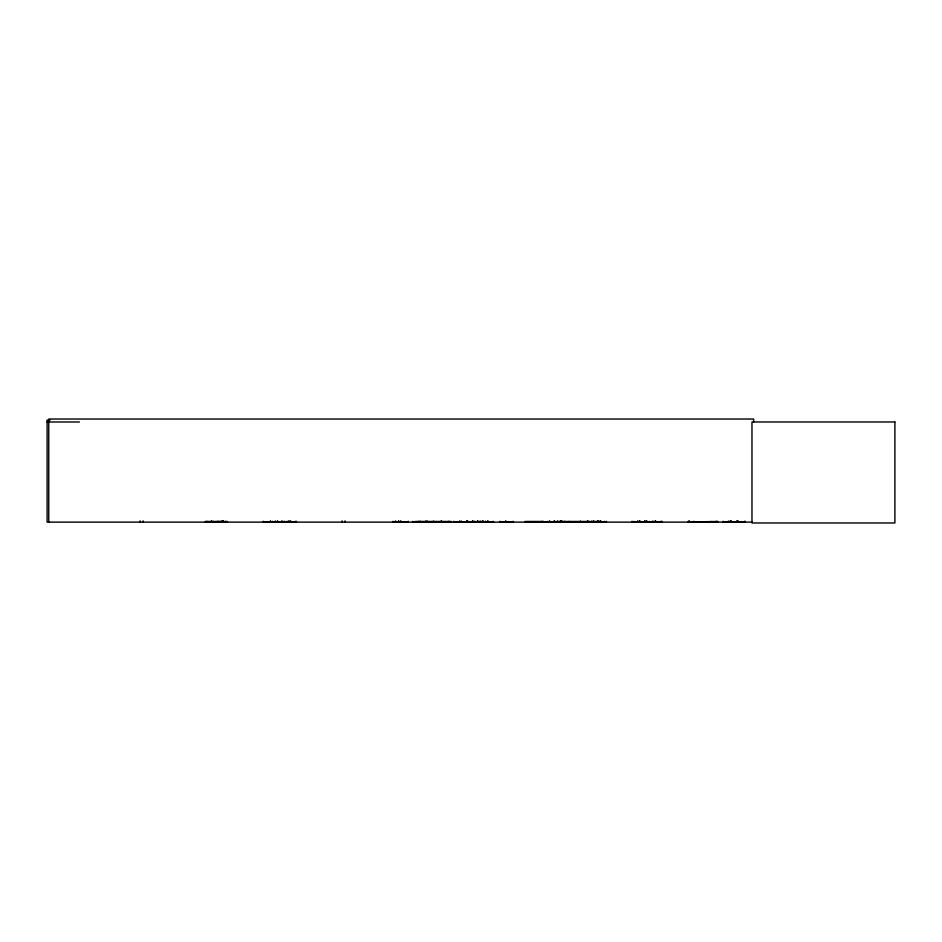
<?xml version="1.0" encoding="UTF-8"?>
<svg xmlns="http://www.w3.org/2000/svg" width="942" height="942" viewBox="0 0 942 942"><rect width="100%" height="100%" fill="white"/><g stroke="black" fill="none" stroke-linecap="round" stroke-linejoin="round"><path stroke-width="1.41" d="M448.887 522.092L448.898 521.291M723.232 522.127L723.244 521.291L723.338 522.127L745.24 521.915M412.443 522.127L451.336 522.068M453.455 522.127L480.738 522.092L480.738 521.362M453.785 521.998L453.856 521.291M467.15 521.998L467.208 521.291M459.355 521.998L459.425 521.291M593.319 521.998L593.33 521.079M262.889 522.127L296.6 522.092M275.005 522.021L274.876 521.291M639.689 521.291L639.689 522.127L639.783 521.079M649.568 522.021L649.65 521.362L649.733 522.127M472.189 521.998L472.213 521.362M474.415 521.998L474.344 521.291M646.283 522.021L646.224 521.079M479.996 521.362L479.996 522.127L479.89 521.291M717.627 521.762L687.825 522.045L717.568 521.456C719.099 522.174 716.026 522.386 717.568 521.456M711.257 521.762L713.035 522.068L712.14 522.115M425.902 522.021L425.819 521.291M606.318 522.021L579.306 522.068M275.347 522.021L275.405 521.362M217.802 522.021L217.885 521.362M225.456 522.021L225.55 521.362M467.491 522.021L467.573 521.362L467.668 522.127M694.501 521.762L695.055 522.068L694.56 521.456L694.219 522.092M710.916 522.115L711.328 521.456L711.811 522.068M459.602 522.021L459.696 521.362M418.613 522.021L418.707 521.362L418.801 522.127M425.631 522.021L425.725 521.362M50.044 420.085L47.1 420.085L47.1 522.127L752.163 522.127M47.1 421.981L79.411 421.981M205.45 521.468L224.29 521.468M415.41 521.468L451.312 521.468M525.012 521.468L543.875 521.468M559.96 521.468L578.812 521.468M579.318 521.468L598.17 521.468M205.415 521.715L224.326 521.738M415.375 521.715L451.348 521.738M524.977 521.738L543.911 521.738M559.925 521.715L578.847 521.738M579.283 521.715L598.205 521.738M205.427 522.068L227.587 522.021M493.726 522.092L481.021 522.021M513.567 522.092L500.084 522.021M524.988 522.068L578.824 522.068M649.65 521.915L632.164 522.021M687.825 522.045L718.051 522.068M427.503 522.021L427.409 521.362M420.485 522.021L420.391 521.362L420.25 522.092M461.392 521.998L461.274 521.291M660.436 522.021L660.342 521.362L660.248 522.127M653.159 522.021L653.065 521.362M488.509 522.021L488.415 521.362L488.333 522.127M485.601 522.021L485.519 521.362M688.319 521.727L688.802 522.068L688.319 521.456M662.261 522.021L652.465 522.021M661.814 522.021L661.731 521.362M652.912 522.021L652.971 521.291M284.755 522.021L284.684 521.362L284.531 522.092M647.048 521.998L646.977 521.291M633.907 522.021L633.86 521.362L633.813 522.127M433.638 522.021L433.744 521.291M433.344 521.998L433.285 521.291M561.844 521.998L561.856 521.291M547.832 521.998L547.773 521.291M554.626 521.998L554.579 521.291M562.091 521.998L562.056 521.362M729.261 521.998L729.202 521.291L729.143 522.127M753.635 421.981L753.635 419.025L48.76 419.025L48.76 522.127M745.24 521.291L745.24 522.127M744.51 521.291L744.51 522.127M737.927 521.079L737.927 522.127M737.409 521.079L737.409 522.127M737.209 521.079L737.209 522.127M736.679 521.079L736.679 522.127M731.169 521.079L731.169 522.127M731.086 521.079L731.086 522.127M730.639 521.079L730.639 522.127M730.568 521.079L730.568 522.127M730.097 521.291L730.097 522.127M728.331 521.079L728.331 522.127M689.462 521.079L689.462 522.127M688.637 521.291L688.59 522.127L688.543 521.362M661.649 521.291L661.649 522.127M655.82 521.079L655.82 522.127M655.491 521.079L655.491 522.127M655.255 521.079L655.255 522.127M655.008 521.079L655.008 522.127M652.3 521.291L652.3 522.127M646.954 521.291L646.954 522.127M646.542 521.079L646.542 522.127M645.129 521.291L645.129 522.127M644.929 521.079L644.929 522.127M644.669 521.079L644.669 522.127M640.383 521.291L640.383 522.127M639.335 521.079L639.335 522.127M637.969 521.079L637.969 522.127M637.522 521.079L637.522 522.127M632.058 521.291L632.058 522.127M606.424 521.291L606.424 522.127M604.576 521.291L604.576 522.127M600.902 521.079L600.961 522.127M600.513 520.867L600.513 522.127M600.443 521.079L600.443 522.127M599.112 521.079L599.112 522.127M598.665 521.079L598.665 522.127M597.558 520.867L597.558 522.127M593.79 521.079L593.79 522.127M593.389 521.291L593.389 522.127M591.505 521.291L591.505 522.127M587.902 521.079L587.902 522.127L587.843 521.291M587.443 521.079L587.443 522.127M564.458 521.291L564.458 522.127M561.55 521.079L561.55 522.127M561.043 521.079L561.043 522.127M557.994 521.079L557.994 522.127M557.499 521.079L557.499 522.127M556.039 521.291L556.039 522.127M554.391 521.079L554.391 522.127M553.908 521.079L553.908 522.127M549.916 521.079L550.01 522.127M549.433 521.079L549.433 522.127M542.027 521.291L542.027 522.127M513.143 521.291L513.143 522.127M505.96 521.079L505.96 522.127M505.501 521.079L505.501 522.127M499.978 521.291L499.978 522.127M492.996 521.291L492.996 522.127M487.885 521.079L487.885 522.127M487.626 521.079L487.626 522.127M485.424 521.291L485.424 522.127M483.246 521.079L483.246 522.127M482.987 521.079L482.987 522.127M482.481 521.079L482.469 522.127M480.832 521.291L480.844 522.127M478.159 521.079L478.159 522.127M477.676 521.079L477.676 522.127M477.417 521.079L477.417 522.127M475.157 521.291L475.157 522.127M473.014 521.079L473.014 522.127M472.754 521.079L472.754 522.127M472.59 521.291L472.59 522.127M472.307 521.291L472.307 522.127M468.41 521.291L468.41 522.127M467.067 521.079L467.067 522.127L466.926 521.291M466.608 521.079L466.608 522.127M461.368 521.362L461.38 522.127M460.991 521.291L460.991 522.127M459.79 521.291L459.79 522.127M441.598 521.079L441.574 522.127M441.068 521.079L441.044 522.127M427.315 521.291L427.315 522.127M426.267 521.291L426.267 522.127M412.832 521.291L412.832 522.127M408.286 521.291L408.275 522.127L393.12 522.092L393.132 521.291M400.962 521.079L400.974 522.127M400.432 521.079L400.456 522.127M398.784 521.291L398.784 522.127L398.525 520.867M395.569 520.867L395.569 522.127M345.078 520.867L345.078 522.127M342.134 520.867L342.134 522.127M296.094 521.291L296.094 522.127M295.882 521.291L295.882 522.127M290.737 521.079L290.737 522.127M290.466 521.079L290.466 522.127M289.253 521.079L289.253 522.127M288.841 521.079L288.841 522.127M288.217 521.291L288.217 522.127M286.945 521.291L286.945 522.127M284.025 521.291L284.025 522.127M282.141 521.079L282.141 522.127M281.717 521.079L281.717 522.127M277.784 521.079L277.784 522.127M277.36 521.079L277.36 522.127M275.476 521.291L275.476 522.127M272.556 521.291L272.556 522.127M270.66 521.079L270.66 522.127M270.248 521.079L270.248 522.127M263.407 521.291L263.407 522.127M226.892 521.291L226.892 522.127M225.633 521.291L225.633 522.127M223.395 521.079L223.395 522.127M223.124 521.079L223.124 522.127M222.241 521.079L222.241 522.127M222.018 521.079L222.018 522.127M220.416 521.291L220.416 522.127M217.979 521.291L217.979 522.127M213.186 521.291L213.186 522.127M211.585 521.079L211.585 522.127M211.361 521.079L211.361 522.127M206.722 521.291L206.722 522.127M143.09 520.867L143.09 522.127M140.146 520.867L140.146 522.127M580.213 521.915L580.272 521.291L580.213 521.915M689.544 521.456C687.954 522.221 691.11 522.268 689.544 521.456M693.347 521.456C691.758 522.221 694.925 522.268 693.347 521.456M716.344 521.456C714.766 522.221 717.922 522.268 716.344 521.456M894.9 421.981L751.975 421.981L751.975 522.975L894.9 522.975L894.9 421.981M419.955 522.021L419.908 521.362L419.849 522.127M569.086 522.021L569.062 521.362L569.027 522.127M738.493 522.127L738.481 521.291L738.387 522.127M560.219 522.127L560.219 521.079L560.219 522.127"/></g></svg>
